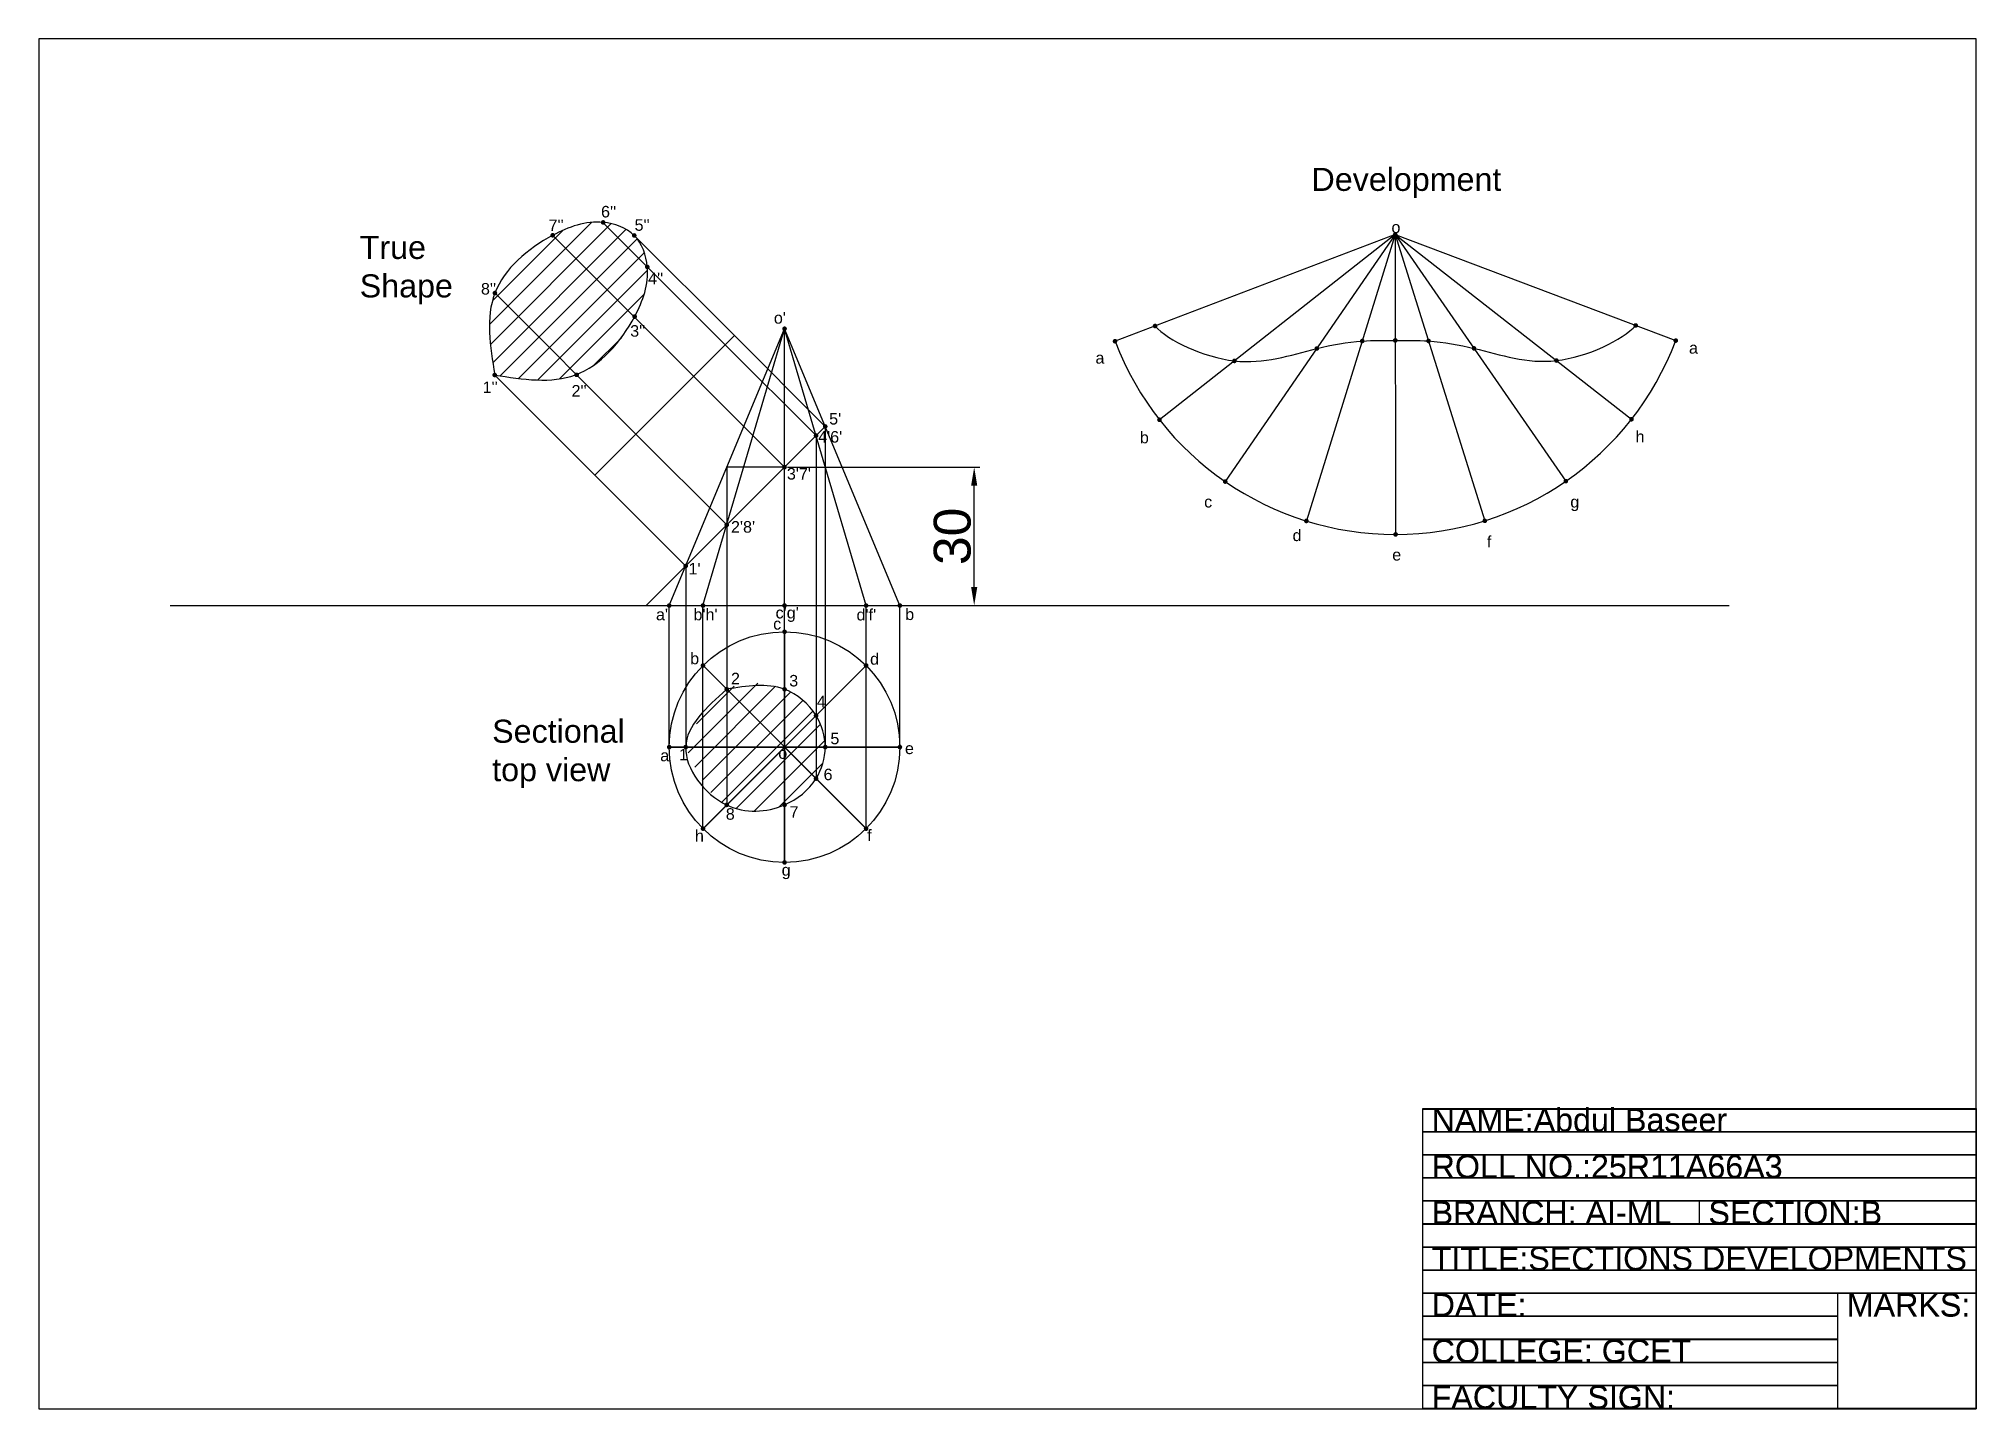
# Model space of a CAD drawing. Header units: millimetres. Extents: x 0 to 420, y 0 to 297.
import ezdxf

# ---------------------------------------------------------------- set-up
doc = ezdxf.new("R2010")
doc.units = ezdxf.units.MM
doc.header["$PDMODE"] = 32
doc.header["$PDSIZE"] = 2
doc.styles.get("Standard").update_dxf_attribs({"font": 'arial.ttf'})
doc.dimstyles.new('ISO-25', dxfattribs={"dimtxt": 4, "dimasz": 4, "dimexe": 1.25, "dimexo": 0.625, "dimtad": 1, "dimdec": 1, "dimdsep": 46, "dimtxsty": 'Standard', "dimcen": 2.5, "dimclrd": 256, "dimclrt": 256, "dimadec": 0, "dimazin": 0, "dimtfac": 1, "dimtdec": 1, "dimtmove": 0, "dimatfit": 3, "dimfxl": 1, "dimlwd": -1, "dimarcsym": 0})

# ---------------------------------------------------------------- blocks, each defined once
blk = doc.blocks.new('*U13')
blk.add_line((0, 50), (0, 0))
blk = doc.blocks.new('*U14')
at = {"color": 0, "linetype": 'ByBlock', "lineweight": -2, "transparency": 16777216}
blk.add_blockref('*U13', (489.85, 157.87), dxfattribs=at)
for p, rotation in [((489.85, 207.87), 180), ((507.53, 165.19), 44.99999999999999), ((507.53, 200.54), 135), ((472.18, 200.54), 225.0000000000001), ((472.18, 165.19), 315.0000000000001), ((514.85, 182.87), 90), ((464.85, 182.87), 270)]:
    blk.add_blockref('*U13', p, dxfattribs=dict(at, rotation=rotation))
blk = doc.blocks.new('*D15')
at = {"color": 0, "lineweight": -2, "transparency": 16777216}
for p, q in [((162.29, 204.14), (204.03, 204.14)), ((162.29, 174.14), (204.03, 174.14))]:
    blk.add_line(p, q, dxfattribs=at)
at = {"transparency": 16777216}
blk.add_line((202.78, 178.14), (202.78, 200.14), dxfattribs=at)
for points in [[(202.11, 200.14), (203.44, 200.14), (202.78, 204.14)], [(202.11, 178.14), (203.44, 178.14), (202.78, 174.14)]]:
    blk.add_solid(points, dxfattribs=at)
at = {"layer": 'Defpoints', "color": 0, "transparency": 16777216}
for p in [(161.67, 204.14), (202.78, 204.14), (161.67, 174.14)]:
    blk.add_point(p, dxfattribs=at)
at = {"transparency": 16777216, "insert": (198.06, 189.14), "char_height": 4, "attachment_point": 5, "rotation": 90}
blk.add_mtext('{\\H2x;30}', dxfattribs=at)

msp = doc.modelspace()

# ---------------------------------------------------------------- hatches: boundary and pattern name
h = msp.add_hatch()
h.set_pattern_fill('ANSI31', color=256)
h.set_pattern_definition([(45, (-423.7017, -39.407), (-2.245064, 2.245064), [])])
edge = h.paths.add_edge_path()
edge.add_spline(control_points=[(98.84, 224.11), (97.84, 230.34), (95.85, 242.8), (109.15, 254.24), (120.85, 258.34), (129.94, 255.21), (133.07, 246.12), (128.96, 234.43), (117.53, 221.12), (105.07, 223.11), (98.84, 224.11)], knot_values=[0, 0, 0, 0, 17.758442, 35.479583, 46.693572, 54.081534, 61.469497, 72.681435, 90.402577, 108.161019, 108.161019, 108.161019, 108.161019], degree=3, periodic=0)
h = msp.add_hatch()
h.set_pattern_fill('ANSI31', color=256)
h.set_pattern_definition([(45, (-328.1835, -39.407), (-2.245064, 2.245064), [])])
edge = h.paths.add_edge_path()
edge.add_spline(control_points=[(140.24, 143.46), (142.51, 148.61), (146.63, 157.97), (161.16, 157.57), (168.84, 151.25), (171.23, 143.46), (168.84, 135.66), (161.16, 129.34), (146.63, 128.95), (142.51, 138.3), (140.24, 143.46)], knot_values=[0, 0, 0, 0, 15.368502, 27.899241, 36.79538, 43.908545, 51.02171, 59.917849, 72.448588, 87.81709, 87.81709, 87.81709, 87.81709], degree=3, periodic=0)

# ---------------------------------------------------------------- linework, layer by layer
for p, q in [((148.79, 230.67), (122.27, 257.19)), ((141.96, 223.84), (111.23, 254.58)), ((150.79, 232.67), (129.09, 254.36)), ((294.06, 254.55), (233.31, 231.44)), ((294.06, 254.55), (242.94, 214.41)), ((294.06, 254.55), (257.2, 201.02)), ((294.06, 254.55), (274.79, 192.48)), ((294.06, 254.55), (354.86, 231.57)), ((294.06, 254.55), (345.27, 214.52)), ((294.06, 254.55), (331.04, 201.1)), ((294.06, 254.55), (313.47, 192.52)), ((294.06, 254.55), (294.13, 189.55)), ((129.43, 211.31), (98.7, 242.05)), ((120.54, 202.42), (150.79, 232.67)), ((136.67, 174.14), (161.67, 234.14)), ((143.99, 174.14), (161.67, 234.14)), ((170.49, 212.96), (150.79, 232.67)), ((161.67, 174.14), (161.67, 234.14)), ((179.35, 174.14), (161.67, 234.14)), ((186.67, 174.14), (161.67, 234.14)), ((168.5, 210.97), (148.79, 230.67)), ((120.54, 202.42), (98.66, 224.29)), ((161.67, 204.14), (141.96, 223.84)), ((149.14, 191.61), (129.43, 211.31)), ((131.67, 174.14), (170.49, 212.96)), ((168.5, 210.97), (168.5, 136.38)), ((170.49, 212.96), (170.49, 143.46)), ((140.24, 182.71), (120.54, 202.42)), ((149.17, 204.14), (149.14, 191.61)), ((161.67, 204.14), (149.17, 204.14)), ((149.14, 191.61), (149.14, 130.93)), ((140.24, 182.71), (140.24, 143.46)), ((28.51, 174.14), (366.45, 174.14)), ((136.67, 143.46), (136.67, 174.14)), ((143.99, 125.78), (143.99, 174.14)), ((161.67, 168.46), (161.67, 174.14)), ((179.35, 125.78), (179.35, 174.14)), ((186.67, 143.46), (186.67, 174.14)), ((420, 60.09), (300, 60.09)), ((420, 60), (300, 60)), ((420, 55.09), (300, 55.09)), ((420, 55), (300, 55)), ((420, 50.09), (300, 50.09)), ((420, 50), (300, 50)), ((420, 45.09), (300, 45.09)), ((420, 45), (300, 45)), ((360, 40.09), (360, 45.09)), ((360, 40), (360, 45)), ((420, 40.09), (300, 40.09)), ((420, 40), (300, 40)), ((420, 35.09), (300, 35.09)), ((420, 35), (300, 35)), ((420, 30.09), (300, 30.09)), ((420, 30), (300, 30)), ((420, 25.09), (300, 25.09)), ((420, 25.09), (300, 25.09)), ((420, 25), (300, 25)), ((420, 25), (300, 25)), ((390, 0.09), (390, 25.09)), ((390, 0), (390, 25)), ((390, 20.09), (300, 20.09)), ((390, 20), (300, 20)), ((390, 15.09), (300, 15.09)), ((390, 15), (300, 15)), ((390, 10.09), (300, 10.09)), ((390, 10), (300, 10)), ((390, 5.09), (300, 5.09)), ((390, 5), (300, 5)), ((420, 0.09), (300, 0.09)), ((420, 0), (300, 0)), ((420, 0.09), (360, 0.09)), ((420, 0), (360, 0))]:
    msp.add_line(p, q)
for points in [[(0, 0), (420, 0), (420, 297), (0, 297)], [(420, 0.09), (300, 0.09), (300, 65.09), (420, 65.09)], [(420, 0), (300, 0), (300, 65), (420, 65)]]:
    msp.add_lwpolyline(points, close=True)
at = {"const_width": 0.5}
for points in [[(122.1, 257.19, 1), (122.6, 257.19, 1)], [(111.16, 254.4, 1), (111.66, 254.4, 1)], [(128.84, 254.36, 1), (129.34, 254.36, 1)], [(293.81, 254.55, 1), (294.31, 254.55, 1)], [(131.67, 247.54, 1), (132.17, 247.54, 1)], [(98.63, 241.87, 1), (99.13, 241.87, 1)], [(128.93, 236.78, 1), (129.43, 236.78, 1)], [(241.74, 234.74, 1), (242.24, 234.74, 1)], [(345.92, 234.85, 1), (346.42, 234.85, 1)], [(161.42, 234.14, 1), (161.92, 234.14, 1)], [(233.22, 231.67, 1), (233.4, 231.2, 1)], [(286.65, 231.48, 1), (287.15, 231.48, 1)], [(293.81, 231.61, 1), (294.31, 231.61, 1)], [(301.02, 231.5, 1), (301.52, 231.5, 1)], [(354.77, 231.8, 1), (354.95, 231.34, 1)], [(258.94, 227.17, 1), (259.44, 227.17, 1)], [(276.8, 229.85, 1), (277.3, 229.85, 1)], [(310.88, 229.88, 1), (311.38, 229.88, 1)], [(328.74, 227.25, 1), (329.24, 227.25, 1)], [(98.59, 224.11, 1), (99.09, 224.11, 1)], [(116.35, 224.15, 1), (116.85, 224.15, 1)], [(242.85, 214.64, 1), (243.03, 214.18, 1)], [(345.18, 214.76, 1), (345.36, 214.29, 1)], [(168.25, 210.97, 1), (168.75, 210.97, 1)], [(170.24, 212.96, 1), (170.74, 212.96, 1)], [(161.42, 204.14, 1), (161.92, 204.14, 1)], [(330.95, 201.33, 1), (331.13, 200.87, 1)], [(257.11, 201.25, 1), (257.28, 200.78, 1)], [(148.89, 191.61, 1), (149.39, 191.61, 1)], [(274.7, 192.71, 1), (274.88, 192.24, 1)], [(294.04, 189.79, 1), (294.22, 189.32, 1)], [(313.38, 192.75, 1), (313.55, 192.28, 1)], [(139.99, 182.71, 1), (140.49, 182.71, 1)], [(136.42, 174.14, 1), (136.92, 174.14, 1)], [(143.74, 174.14, 1), (144.24, 174.14, 1)], [(161.42, 174.14, 1), (161.92, 174.14, 1)], [(179.1, 174.14, 1), (179.6, 174.14, 1)], [(186.42, 174.14, 1), (186.92, 174.14, 1)], [(161.42, 168.46, 1), (161.92, 168.46, 1)], [(143.74, 161.14, 1), (144.24, 161.14, 1)], [(179.1, 161.14, 1), (179.6, 161.14, 1)], [(148.89, 155.99, 1), (149.39, 155.99, 1)], [(161.42, 155.99, 1), (161.92, 155.99, 1)], [(168.25, 150.29, 1), (168.75, 150.29, 1)], [(136.42, 143.46, 1), (136.92, 143.46, 1)], [(139.99, 143.46, 1), (140.49, 143.46, 1)], [(170.24, 143.46, 1), (170.74, 143.46, 1)], [(186.42, 143.46, 1), (186.92, 143.46, 1)], [(168.25, 136.63, 1), (168.75, 136.63, 1)], [(148.89, 130.93, 1), (149.39, 130.93, 1)], [(161.42, 130.93, 1), (161.92, 130.93, 1)], [(143.74, 125.78, 1), (144.24, 125.78, 1)], [(179.1, 125.78, 1), (179.6, 125.78, 1)], [(161.42, 118.46, 1), (161.92, 118.46, 1)]]:
    msp.add_lwpolyline(points, format="xyb", close=True, dxfattribs=at)
msp.add_circle((161.67, 143.46), 25)
msp.add_arc((294.06, 254.55), 65, 200.8335, 339.2935)
for points in [[(98.84, 224.11), (98.88, 241.87), (111.41, 254.4), (122.35, 257.19), (129.09, 254.36), (131.92, 247.54), (129.18, 236.78), (116.35, 224.15), (98.84, 224.11)], [(149.14, 155.99), (161.67, 155.99), (168.5, 150.29), (170.49, 143.46), (168.5, 136.63), (161.67, 130.93), (149.14, 130.93), (140.24, 143.46), (149.14, 155.99)]]:
    msp.add_spline(points, degree=3)
msp.add_open_spline([(241.82, 234.93), (241.88, 234.86), (241.93, 234.8), (241.99, 234.74), (244.78, 231.61), (259.85, 224.39), (274.29, 229.51), (285.95, 231.7), (294.08, 231.57), (302.21, 231.72), (313.88, 229.56), (328.33, 224.46), (343.55, 231.8), (346.29, 234.98), (346.34, 235.04)], degree=3, knots=[211.854389, 211.854389, 211.854389, 211.854389, 212.234795, 212.234795, 212.234795, 231.026081, 249.082647, 259.070794, 266.233275, 273.446597, 283.434743, 301.49131, 320.282596, 320.662999, 320.662999, 320.662999, 320.662999])

# ---------------------------------------------------------------- block references
msp.add_blockref('*U14', (-328.18, -39.41))

# ---------------------------------------------------------------- texts
for s, p in [(' NAME:Abdul Baseer', (300, 60.18)), (' NAME:Abdul Baseer', (300, 60.1)), (' ROLL NO.:25R11A66A3', (300, 50.09)), (' ROLL NO.:25R11A66A3', (300, 50)), (' BRANCH: AI-ML ', (300, 40.09)), (' BRANCH: AI-ML ', (300, 40)), (' SECTION:B', (360, 40.09)), (' SECTION:B', (360, 40)), (' TITLE:SECTIONS DEVELOPMENTS', (300, 30.09)), (' TITLE:', (300, 30)), (' DATE: ', (300, 20.09)), (' DATE: ', (300, 20)), (' MARKS:', (390, 20.09)), (' MARKS:', (390, 20)), (' COLLEGE: GCET', (300, 10.09)), (' COLLEGE: GCET', (300, 10)), (' FACULTY SIGN:', (300, 0.09)), (' FACULTY SIGN:', (300, 0))]:
    msp.add_text(s, height=5).set_placement(p)
at = {"attachment_point": 1}
for s, insert, char_height in [('Development', (275.9, 269.02), 5), ("6''", (121.89, 260.77), 2.5), ("7''", (110.52, 257.82), 2.5), ("5''", (129.16, 257.88), 2.5), ('o', (293.23, 257.4), 2.5), ('True\\PShape', (69.58, 254.27), 5), ("8''", (95.86, 244.05), 2.5), ("4''", (132.08, 246.29), 2.5), ("o'", (159.36, 237.75), 2.5), ("3''", (128.21, 234.92), 2.5), ('a', (229.07, 229.08), 2.5), ('a', (357.73, 231.24), 2.5), ("1''", (96.22, 222.7), 2.5), ("2''", (115.5, 221.94), 2.5), ("5'", (171.34, 215.88), 2.5), ("4'6'", (168.95, 211.96), 2.5), ('b', (238.69, 211.82), 2.5), ('h', (346.15, 212.01), 2.5), ("3'7'", (162.18, 203.95), 2.5), ('c', (252.63, 197.89), 2.5), ('g', (332.01, 197.87), 2.5), ("2'8'", (150.06, 192.44), 2.5), ('d', (271.8, 190.61), 2.5), ('f', (313.94, 189.23), 2.5), ('e', (293.4, 186.4), 2.5), ("1'", (140.85, 183.38), 2.5), ("a'", (133.8, 173.45), 2.5), ("b'h'", (141.93, 173.45), 2.5), ("c'g'", (159.73, 173.84), 2.5), ("d'f'", (177.28, 173.4), 2.5), ('b', (187.82, 173.5), 2.5), ('c', (159.2, 171.43), 2.5), ('b', (141.21, 163.92), 2.5), ('2', (150.06, 159.57), 2.5), ('3', (162.68, 159.1), 2.5), ('4', (168.67, 154.59), 2.5), ('Sectional\\Ptop view', (98.29, 149.4), 5), ('1', (138.78, 143.08), 2.5), ('o', (160.31, 143.42), 2.5), ('5', (171.61, 146.58), 2.5), ('e', (187.77, 144.44), 2.5), ('a', (134.73, 142.89), 2.5), ('6', (170.13, 138.78), 2.5), ('8', (148.93, 130.21), 2.5), ('7', (162.77, 130.65), 2.5), ('h', (142.25, 125.48), 2.5), ('f', (179.57, 125.57), 2.5), ('g', (161.05, 118.08), 2.5)]:
    msp.add_mtext(s, dxfattribs=dict(at, insert=insert, char_height=char_height))
at = {"insert": (180.21, 163.82), "char_height": 2.5, "width": 1.5706, "attachment_point": 1}
msp.add_mtext('d', dxfattribs=at)

# ---------------------------------------------------------------- dimensions: what is measured, and where the dimension line sits
dim = msp.add_linear_dim(base=(202.78, 204.14), p1=(161.67, 174.14), p2=(161.67, 204.14), angle=90, text='{\\H2x;30}', dimstyle='ISO-25')
dim.commit()
dim.dimension.update_dxf_attribs({"geometry": '*D15', "text_midpoint": (198.06, 189.14)})

doc.saveas('drawing.dxf')
